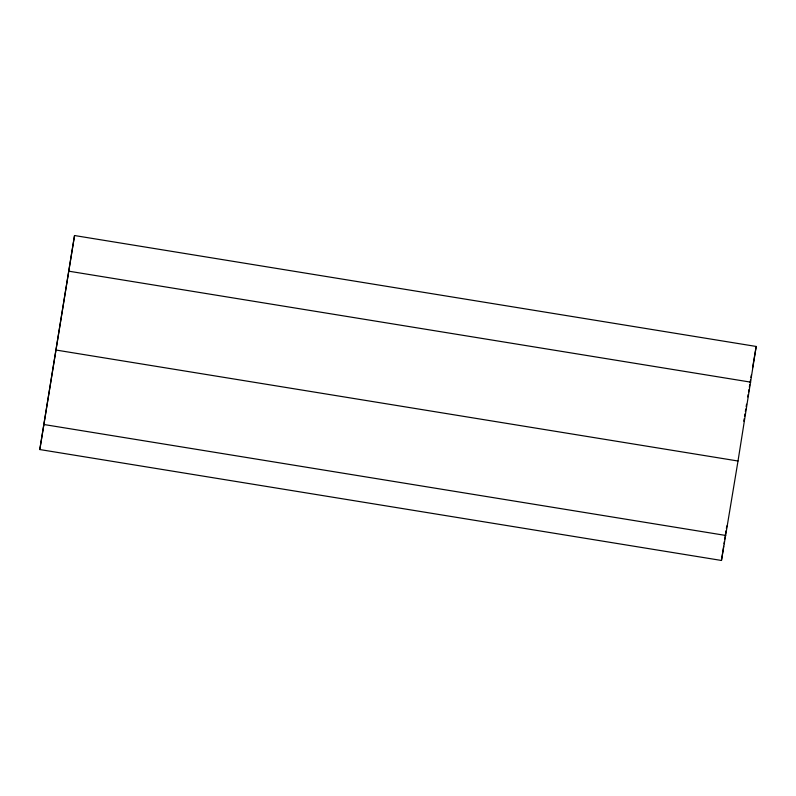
<?xml version="1.0" encoding="UTF-8"?>
<svg xmlns="http://www.w3.org/2000/svg" width="796" height="796" viewBox="0 0 796 796"><rect width="100%" height="100%" fill="white"/><g stroke="black" fill="none" stroke-linecap="round" stroke-linejoin="round"><path stroke-width="1.19" d="M39.8 449.541L74.535 235.536L756.2 346.459L738.011 461.013L721.465 560.464L39.8 449.541L74.535 235.536M721.465 560.464L723.654 546.225M724.022 543.847L724.38 541.479M724.748 539.101L726.022 530.793M726.39 528.415L726.778 525.977M743.772 421.193L744.17 418.766M744.568 416.348L744.966 413.92M745.364 411.492L745.762 409.064M746.16 406.637L746.558 404.209M747.752 396.935L748.15 394.508M748.548 392.08L748.946 389.652M749.344 387.234L749.742 384.806M750.14 382.379L750.538 379.951M750.936 377.523L751.334 375.095M752.538 367.891L756.2 346.459M69.053 271.227L750.718 382.15M56.347 350.091L738.011 461.013M44.078 424.537L725.743 535.459"/></g></svg>
